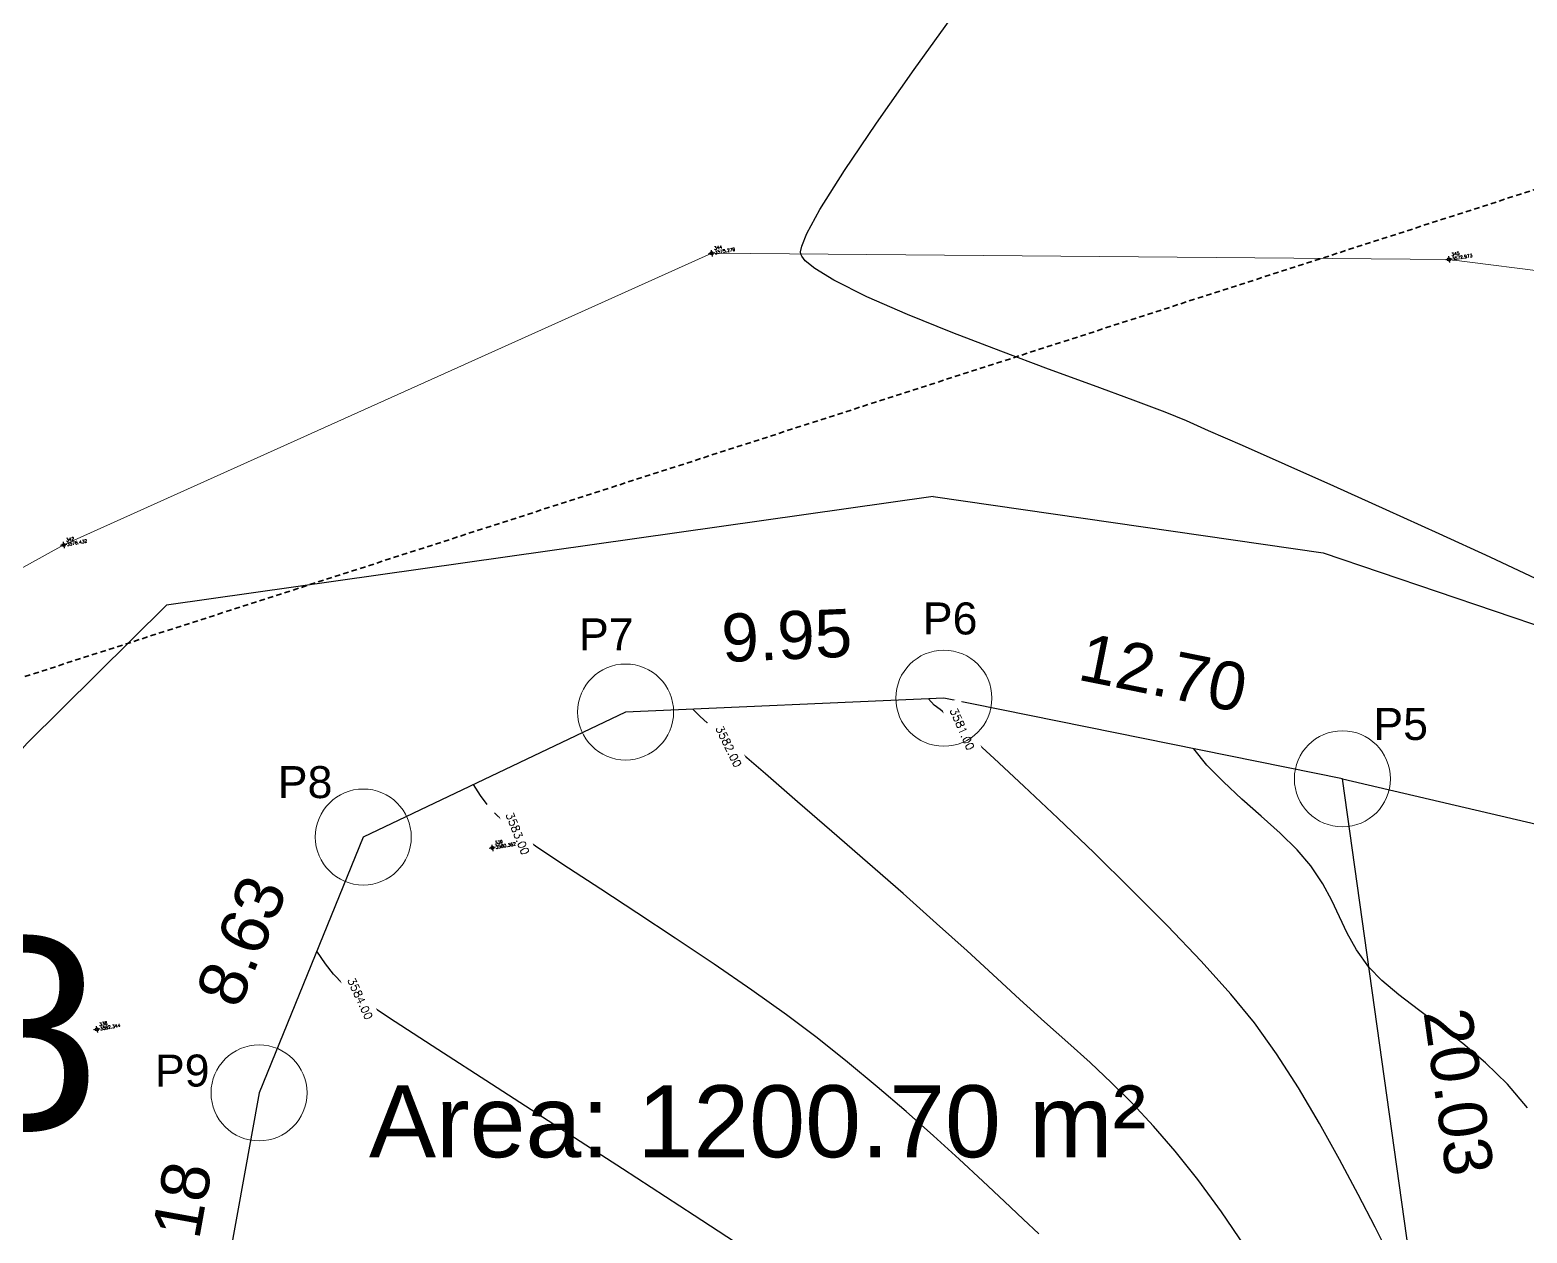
# Model space of a CAD drawing. Header units: millimetres. Extents: x 736950 to 738835, y 8500595 to 8502131.
# Drawn here: x 738002.62 to 738049.39, y 8501253.57 to 8501291.15 of the extents above; entities that cross this region are included whole.
import ezdxf
from ezdxf.enums import TextEntityAlignment as Align

# ---------------------------------------------------------------- set-up
doc = ezdxf.new("R2010")
doc.units = ezdxf.units.MM
doc.linetypes.add('DASHED', pattern=[0.75, 0.5, -0.25])
for name, color, linetype in [('C-TOPO', 7, 'Continuous'), ('C-TOPO-MINR', 8, 'Continuous'), ('C-TOPO-TEXT', 7, 'Continuous')]:
    doc.layers.add(name, color=color, linetype=linetype)
for name, color, linetype, lineweight in [('CAMINO ACTUAL', 1, 'Continuous', 13), ('CONT-MJR', 80, 'Continuous', 30), ('COTAS', 40, 'Continuous', 5), ('CUADROS', 9, 'Continuous', 20), ('PERIMETRO', 7, 'Continuous', 35), ('pista', 251, 'Continuous', 5), ('saiwite', 5, 'Continuous', 5)]:
    doc.layers.add(name, color=color, linetype=linetype, lineweight=lineweight)
doc.layers.get('C-TOPO-TEXT').off()
doc.styles.add('5mm', font='arial.ttf', dxfattribs={"height": 3})
doc.styles.add('COTAS', font='arial.ttf')
doc.styles.add('CUADROS', font='arial.ttf')
doc.styles.get("Standard").update_dxf_attribs({"font": 'simplex.shx'})
doc.dimstyles.new('Copy of GenDist', dxfattribs={"dimtxt": 0.5, "dimasz": 2, "dimexe": 0.18, "dimexo": 0.0625, "dimgap": 1, "dimtad": 2, "dimzin": 1, "dimdsep": 46, "dimtxsty": 'COTAS', "dimcen": 0.09, "dimse1": 1, "dimse2": 1, "dimsd1": 1, "dimsd2": 1, "dimadec": 0, "dimazin": 0, "dimtfac": 1, "dimtofl": 0, "dimtmove": 0, "dimatfit": 3, "dimfxl": 1, "dimtolj": 1, "dimtzin": 0, "dimarcsym": 0})
doc.dimstyles.new('GenDist', dxfattribs={"dimtxt": 1.5, "dimasz": 2, "dimexe": 0.18, "dimexo": 0.0625, "dimgap": 1, "dimtad": 2, "dimzin": 1, "dimdsep": 46, "dimtxsty": 'COTAS', "dimcen": 0.09, "dimse1": 1, "dimse2": 1, "dimsd1": 1, "dimsd2": 1, "dimadec": 0, "dimazin": 0, "dimtfac": 1, "dimtofl": 0, "dimtmove": 0, "dimatfit": 3, "dimfxl": 1, "dimtolj": 1, "dimtzin": 0, "dimarcsym": 0})

# ---------------------------------------------------------------- blocks, each defined once
blk = doc.blocks.new('*D65')
at = {"layer": 'Defpoints', "color": 0, "transparency": 16777216}
for p in [(738043.6240509739, 8501267.757492185), (738044.0875720172, 8501267.822490241), (738046.4058552769, 8501247.91959414)]:
    blk.add_point(p, dxfattribs=at)
at = {"layer": 'COTAS', "color": 0, "transparency": 16777216, "insert": (738047.2518185468, 8501257.977055835), "char_height": 1.5, "attachment_point": 5, "rotation": 277.98235301515456, "style": 'COTAS'}
blk.add_mtext('\\A1;20.03', dxfattribs=at)
blk = doc.blocks.new('*D66')
at = {"layer": 'Defpoints', "color": 0, "transparency": 16777216}
for p in [(738031.2440758293, 8501270.636001233), (738031.1711735049, 8501270.27545421), (738043.624050974, 8501267.757492187)]:
    blk.add_point(p, dxfattribs=at)
at = {"layer": 'COTAS', "color": 0, "transparency": 16777216, "insert": (738038.0269289463, 8501271.066109702), "char_height": 1.5, "attachment_point": 5, "rotation": 348.5689596740047, "style": 'COTAS'}
blk.add_mtext('\\A1;12.70', dxfattribs=at)
blk = doc.blocks.new('*D67')
at = {"layer": 'Defpoints', "color": 0, "transparency": 16777216}
for p in [(738021.2106551589, 8501270.242535276), (738031.171173505, 8501270.275454208), (738021.2279403645, 8501269.844095064)]:
    blk.add_point(p, dxfattribs=at)
at = {"layer": 'COTAS', "color": 0, "transparency": 16777216, "insert": (738026.2620973153, 8501272.229198242), "char_height": 1.5, "attachment_point": 5, "rotation": 2.484058338378412, "style": 'COTAS'}
blk.add_mtext('\\A1;9.95', dxfattribs=at)
blk = doc.blocks.new('*D68')
at = {"layer": 'Defpoints', "color": 0, "transparency": 16777216}
for p in [(738013.0310546947, 8501265.938531045), (738009.2808946786, 8501258.14562529), (738009.774275315, 8501257.944618355)]:
    blk.add_point(p, dxfattribs=at)
at = {"layer": 'COTAS', "color": 0, "transparency": 16777216, "insert": (738009.2256014193, 8501262.69155294), "char_height": 1.5, "attachment_point": 5, "rotation": 67.83365334210085, "style": 'COTAS'}
blk.add_mtext('\\A1;8.63', dxfattribs=at)
blk = doc.blocks.new('*D69')
at = {"layer": 'Defpoints', "color": 0, "transparency": 16777216}
for p in [(738009.7742753149, 8501257.944618355), (738008.1439534305, 8501248.91501169), (738008.1439534291, 8501248.91501169)]:
    blk.add_point(p, dxfattribs=at)
at = {"layer": 'COTAS', "color": 0, "transparency": 16777216, "insert": (738007.2213526922, 8501253.743572975), "char_height": 1.5, "attachment_point": 5, "rotation": 79.76534326656066, "style": 'COTAS'}
blk.add_mtext('\\A1;9.18', dxfattribs=at)
blk = doc.blocks.new('*U79')
at = {"layer": 'C-TOPO-MINR', "color": 4, "linetype": 'Continuous', "lineweight": -3, "insert": (738029.448630497, 8501273.004600246, 3581), "char_height": 0.25, "width": 1.442857142857143, "attachment_point": 5, "rotation": 293.49122398488544, "bg_fill": 3, "box_fill_scale": 1.8, "bg_fill_color": 256, "bg_fill_true_color": 13158600, "bg_fill_transparency": 0}
blk.add_mtext('3581.00', dxfattribs=at)
blk = doc.blocks.new('*U80')
at = {"layer": 'C-TOPO-MINR', "color": 4, "linetype": 'Continuous', "lineweight": -3, "insert": (738022.5749517888, 8501271.5777185, 3582), "char_height": 0.25, "width": 1.490952380952381, "attachment_point": 5, "rotation": 295.7705057565349, "bg_fill": 3, "box_fill_scale": 1.8, "bg_fill_color": 256, "bg_fill_true_color": 13158600, "bg_fill_transparency": 0}
blk.add_mtext('3582.00', dxfattribs=at)
blk = doc.blocks.new('*U81')
at = {"layer": 'C-TOPO-MINR', "color": 4, "linetype": 'Continuous', "lineweight": -3, "insert": (738015.3050122947, 8501270.648466151, 3583), "char_height": 0.25, "width": 1.490952380952381, "attachment_point": 5, "rotation": 291.80311930205943, "bg_fill": 3, "box_fill_scale": 1.8, "bg_fill_color": 256, "bg_fill_true_color": 13158600, "bg_fill_transparency": 0}
blk.add_mtext('3583.00', dxfattribs=at)
blk = doc.blocks.new('*U82')
at = {"layer": 'C-TOPO-MINR', "color": 4, "linetype": 'Continuous', "lineweight": -3, "insert": (738009.0397752124, 8501267.786172912, 3584), "char_height": 0.25, "width": 1.490952380952381, "attachment_point": 5, "rotation": 294.5534396314015, "bg_fill": 3, "box_fill_scale": 1.8, "bg_fill_color": 256, "bg_fill_true_color": 13158600, "bg_fill_transparency": 0}
blk.add_mtext('3584.00', dxfattribs=at)
blk = doc.blocks.new('*D157')
at = {"layer": 'Defpoints', "color": 0, "transparency": 16777216}
for p in [(738169.4913260904, 8501325.639625942), (738169.7309229737, 8501324.89666196), (737994.6087461784, 8501268.421881562)]:
    blk.add_point(p, dxfattribs=at)
at = {"layer": 'COTAS', "color": 0, "transparency": 16777216, "insert": (738081.5449616266, 8501298.596935092), "char_height": 0.5, "attachment_point": 5, "rotation": 17.873882615968956, "style": 'COTAS'}
blk.add_mtext('\\A1;184.00', dxfattribs=at)

msp = doc.modelspace()

# ---------------------------------------------------------------- linework, layer by layer
at = {"linetype": 'Continuous', "extrusion": (-0.172787269436437, 0.9849591664230046, 0)}
for points, elevation in [([(-2195837.201162655, 0), (-2195837.001162655, 0)], 8245896.639062786), ([(-2195859.856162655, 0), (-2195859.656162655, 0)], 8245892.469062787), ([(-2195815.685162655, 0), (-2195815.485162655, 0)], 8245891.160062788), ([(-2195814.089162655, 0), (-2195813.889162655, 0)], 8245876.076062787)]:
    msp.add_lwpolyline(points, dxfattribs=dict(at, elevation=elevation))
at = {"linetype": 'Continuous', "extrusion": (0.9849591664230046, 0.172787269436437, 0)}
for points, elevation in [([(8245896.739062785, 0), (8245896.539062788, 0)], 2195837.101162655), ([(8245892.569062786, 0), (8245892.369062787, 0)], 2195859.756162655), ([(8245891.260062788, 0), (8245891.06006279, 0)], 2195815.585162655), ([(8245876.176062788, 0), (8245875.97606279, 0)], 2195813.989162656)]:
    msp.add_lwpolyline(points, dxfattribs=dict(at, elevation=elevation))
at = {"flags": 128}
for points, elevation in [([(738030.8396443969, 8501276.577059833), (738006.8866294394, 8501273.186901364), (738002.5324350423, 8501268.866879543), (738000.2453062437, 8501266.297360843), (737999.5305788356, 8501260.587317174), (738000.9600336516, 8501250.451990865), (738001.242830539, 8501245.695179265), (737989.3094694354, 8501217.888659943)], 3580.605), ([(738030.8396443969, 8501276.577059833), (738043.0216717909, 8501274.813675357), (738053.7074211518, 8501271.197195495), (738065.0799495969, 8501267.180746907), (738074.7767550448, 8501263.597144688), (738083.0015706744, 8501258.843841098), (738093.4178910727, 8501249.028748015), (738104.3851938816, 8501231.479310073), (738108.127068948, 8501221.311740952), (738107.5255750996, 8501200.588453097)], 3580.605), ([(738000.7890900598, 8501230.208555857), (738029.588825501, 8501233.812671212), (738034.6118403093, 8501243.19169271), (738046.4058552769, 8501247.91959414), (738043.6240509739, 8501267.757492185), (738031.1711735048, 8501270.275454208), (738021.2279403642, 8501269.844095064), (738013.0310546942, 8501265.938531045), (738009.7742753145, 8501257.944618355), (738008.1439534305, 8501248.915011689), (738000.7890900598, 8501230.208555857)], 3586.392), ([(738043.6240509739, 8501267.757492185), (738057.0380331108, 8501264.622970268), (738069.6509087845, 8501259.98244263), (738081.0536803266, 8501252.232774328), (738090.0483047435, 8501244.412023157), (738098.5930688516, 8501231.962028671), (738101.8148664092, 8501224.82776335), (738102.5152578953, 8501217.83338405), (738102.3751779585, 8501209.580017146)], 3579.444)]:
    msp.add_lwpolyline(points, dxfattribs=dict(at, elevation=elevation))
at = {"linetype": 'Continuous'}
for centre in [(738023.9164431231, 8501284.176858654), (738046.9512159519, 8501283.98407452), (738003.6707631473, 8501275.062576493), (738004.70509149, 8501259.929683944)]:
    msp.add_circle(centre, 0.05, dxfattribs=at)
at = {"layer": 'C-TOPO', "color": 120, "linetype": 'Continuous', "lineweight": -3}
for p, q in [((738030.8697912048, 8501270.063071568, 3581), (738030.6924252425, 8501270.254685065, 3581)), ((738031.0566659669, 8501269.919332368, 3581), (738030.8697912048, 8501270.063071568, 3581)), ((738023.5460352204, 8501269.71615871, 3582), (738023.3270673605, 8501269.935159773, 3582)), ((738024.0276920655, 8501269.281059926, 3582), (738023.5460352204, 8501269.71615871, 3582)), ((738031.2645303168, 8501269.748684768, 3581), (738031.0566659669, 8501269.919332368, 3581)), ((738031.4864887074, 8501269.545624785, 3581), (738031.2645303168, 8501269.748684768, 3581)), ((738024.7266874771, 8501268.666249884, 3582), (738024.0276920655, 8501269.281059926, 3582)), ((738031.9961915932, 8501269.079171143, 3581), (738031.4864887074, 8501269.545624785, 3581)), ((738025.5976710371, 8501267.908115039, 3582), (738024.7266874771, 8501268.666249884, 3582)), ((738032.7411691515, 8501268.392389283, 3581), (738031.9961915932, 8501269.079171143, 3581)), ((738033.6689515581, 8501267.528344631, 3581), (738032.7411691515, 8501268.392389283, 3581)), ((738026.5952923271, 8501267.04304186, 3582), (738025.5976710371, 8501267.908115039, 3582)), ((738016.6892179997, 8501267.236316659, 3583), (738016.4708192165, 8501267.57747309, 3583)), ((738034.72706899, 8501266.530102622, 3581), (738033.6689515581, 8501267.528344631, 3581)), ((738016.9036093495, 8501266.950780388, 3583), (738016.6892179997, 8501267.236316659, 3583)), ((738027.6742009285, 8501266.107416801, 3582), (738026.5952923271, 8501267.04304186, 3582)), ((738017.3868288521, 8501266.442327494, 3583), (738017.1306080417, 8501266.694804067, 3583)), ((738017.6888865567, 8501266.167290464, 3583), (738017.3868288521, 8501266.442327494, 3583)), ((738035.8630516238, 8501265.440728689, 3581), (738034.72706899, 8501266.530102622, 3581)), ((738018.011702457, 8501265.926260395, 3583), (738017.6888865567, 8501266.167290464, 3583)), ((738018.6145750075, 8501265.517413145, 3583), (738018.011702457, 8501265.926260395, 3583)), ((738028.789046423, 8501265.137626331, 3582), (738027.6742009285, 8501266.107416801, 3582)), ((738019.444913096, 8501264.969607152, 3583), (738018.6145750075, 8501265.517413145, 3583)), ((738037.0244296364, 8501264.303288266, 3581), (738035.8630516238, 8501265.440728689, 3581)), ((738020.4501256113, 8501264.311700853, 3583), (738019.444913096, 8501264.969607152, 3583)), ((738029.8944783923, 8501264.17005691, 3582), (738028.789046423, 8501265.137626331, 3582)), ((738021.5776214419, 8501263.572552687, 3583), (738020.4501256113, 8501264.311700853, 3583)), ((738030.9451464177, 8501263.241094992, 3582), (738029.8944783923, 8501264.17005691, 3582)), ((738038.1587332039, 8501263.160846788, 3581), (738037.0244296364, 8501264.303288266, 3581)), ((738022.7748094762, 8501262.781021098, 3583), (738021.5776214419, 8501263.572552687, 3583)), ((738031.8957000811, 8501262.387127047, 3582), (738030.9451464177, 8501263.241094992, 3582)), ((738039.2134925032, 8501262.056469684, 3581), (738038.1587332039, 8501263.160846788, 3581)), ((738023.9890986029, 8501261.965964517, 3583), (738022.7748094762, 8501262.781021098, 3583)), ((738011.8461758248, 8501261.976686709, 3584), (738011.5772428269, 8501262.370083883, 3584)), ((738032.7007889642, 8501261.644539533, 3582), (738031.8957000811, 8501262.387127047, 3582)), ((738012.1045098018, 8501261.65189114, 3584), (738011.8461758248, 8501261.976686709, 3584)), ((738012.3896898227, 8501261.349897575, 3584), (738012.1045098018, 8501261.65189114, 3584)), ((738025.1678977106, 8501261.156241389, 3583), (738023.9890986029, 8501261.965964517, 3583)), ((738033.5415673541, 8501260.866770862, 3582), (738032.7007889642, 8501261.644539533, 3582)), ((738040.136237711, 8501261.033222392, 3581), (738039.2134925032, 8501262.056469684, 3581)), ((738012.7391609518, 8501261.024906406, 3584), (738012.3896898227, 8501261.349897575, 3584)), ((738013.1269258814, 8501260.755013805, 3584), (738012.7391609518, 8501261.024906406, 3584)), ((738014.0262654051, 8501260.165242728, 3584), (738013.1269258814, 8501260.755013805, 3584)), ((738026.2586156875, 8501260.38071015, 3583), (738025.1678977106, 8501261.156241389, 3583)), ((738034.3194196398, 8501260.165676434, 3582), (738033.5415673541, 8501260.866770862, 3582)), ((738040.8744990036, 8501260.134170346, 3581), (738040.136237711, 8501261.033222392, 3581)), ((738027.2086614224, 8501259.668229239, 3583), (738026.2586156875, 8501260.38071015, 3583)), ((738015.3565253231, 8501259.304048054, 3584), (738014.0262654051, 8501260.165242728, 3584)), ((738035.0475003454, 8501259.51542255, 3582), (738034.3194196398, 8501260.165676434, 3582)), ((738041.5653877504, 8501259.166971467, 3581), (738040.8744990036, 8501260.134170346, 3581)), ((738017.0370514353, 8501258.21988467, 3584), (738015.3565253231, 8501259.304048054, 3584)), ((738028.159783629, 8501258.909534948, 3583), (738027.2086614224, 8501259.668229239, 3583)), ((738035.7389639952, 8501258.890175503, 3582), (738035.0475003454, 8501259.51542255, 3582)), ((738029.090170615, 8501258.135307364, 3583), (738028.159783629, 8501258.909534948, 3583)), ((738036.4069651136, 8501258.264101591, 3582), (738035.7389639952, 8501258.890175503, 3582)), ((738042.2472609415, 8501258.10372912, 3581), (738041.5653877504, 8501259.166971467, 3581)), ((738018.9871895415, 8501256.961207457, 3584), (738017.0370514353, 8501258.21988467, 3584)), ((738029.989283741, 8501257.360541875, 3583), (738029.090170615, 8501258.135307364, 3583)), ((738037.0646582243, 8501257.611367114, 3582), (738036.4069651136, 8501258.264101591, 3582)), ((738042.9080760032, 8501256.987397103, 3581), (738042.2472609415, 8501258.10372912, 3581)), ((738037.7251978521, 8501256.906138366, 3582), (738037.0646582243, 8501257.611367114, 3582)), ((738021.1262854416, 8501255.5764713, 3584), (738018.9871895415, 8501256.961207457, 3584)), ((738030.8465843669, 8501256.600233858, 3583), (738029.989283741, 8501257.360541875, 3583)), ((738043.535790362, 8501255.860929227, 3581), (738042.9080760032, 8501256.987397103, 3581)), ((738031.6515338536, 8501255.869378699, 3583), (738030.8465843669, 8501256.600233858, 3583)), ((738038.4017385212, 8501256.122581646, 3582), (738037.7251978521, 8501256.906138366, 3582)), ((738039.1074347554, 8501255.234863251, 3582), (738038.4017385212, 8501256.122581646, 3582)), ((738023.3736849357, 8501254.114131082, 3584), (738021.1262854416, 8501255.5764713, 3584)), ((738032.393593561, 8501255.18297178, 3583), (738031.6515338536, 8501255.869378699, 3583)), ((738044.1183614447, 8501254.767279292, 3581), (738043.535790362, 8501255.860929227, 3581)), ((738033.0622248496, 8501254.556008486, 3583), (738032.393593561, 8501255.18297178, 3583)), ((738039.840721049, 8501254.233200546, 3582), (738039.1074347554, 8501255.234863251, 3582)), ((738044.6437466772, 8501253.7494011, 3581), (738044.1183614447, 8501254.767279292, 3581)), ((738033.6468890796, 8501254.003484197, 3583), (738033.0622248496, 8501254.556008486, 3583)), ((738040.5747566334, 8501253.155299181, 3582), (738039.840721049, 8501254.233200546, 3582)), ((738025.6487338237, 8501252.622641684, 3584), (738023.3736849357, 8501254.114131082, 3584)), ((738034.1370476115, 8501253.540394299, 3583), (738033.6468890796, 8501254.003484197, 3583)), ((738045.0999034864, 8501252.850248458, 3581), (738044.6437466772, 8501253.7494011, 3581))]:
    msp.add_line(p, q, dxfattribs=at)
at = {"layer": 'C-TOPO', "color": 3, "linetype": 'Continuous', "lineweight": -3}
for p, q in [((738039.3904364577, 8501268.18672653, 3580), (738038.9803220183, 8501268.696450524, 3580)), ((738039.9047905593, 8501267.660997981, 3580), (738039.3904364577, 8501268.18672653, 3580)), ((738040.4834245301, 8501267.126156036, 3580), (738039.9047905593, 8501267.660997981, 3580)), ((738041.0863785773, 8501266.58909185, 3580), (738040.4834245301, 8501267.126156036, 3580)), ((738041.6736929085, 8501266.056696586, 3580), (738041.0863785773, 8501266.58909185, 3580)), ((738042.205407731, 8501265.535861395, 3580), (738041.6736929085, 8501266.056696586, 3580)), ((738042.6415632518, 8501265.03347744, 3580), (738042.205407731, 8501265.535861395, 3580)), ((738043.0164750933, 8501264.479171755, 3580), (738042.6415632518, 8501265.03347744, 3580)), ((738043.298024915, 8501263.953070503, 3580), (738043.0164750933, 8501264.479171755, 3580)), ((738043.5341299507, 8501263.442382902, 3580), (738043.298024915, 8501263.953070503, 3580)), ((738043.7727074338, 8501262.93431817, 3580), (738043.5341299507, 8501263.442382902, 3580)), ((738044.0616745978, 8501262.416085515, 3580), (738043.7727074338, 8501262.93431817, 3580)), ((738044.4489486766, 8501261.874894151, 3580), (738044.0616745978, 8501262.416085515, 3580)), ((738044.8573863291, 8501261.450998932, 3580), (738044.4489486766, 8501261.874894151, 3580)), ((738045.3845916133, 8501261.008809991, 3580), (738044.8573863291, 8501261.450998932, 3580)), ((738046.0013029005, 8501260.539470209, 3580), (738045.3845916133, 8501261.008809991, 3580)), ((738046.6782585618, 8501260.03412247, 3580), (738046.0013029005, 8501260.539470209, 3580)), ((738047.3861969685, 8501259.48390965, 3580), (738046.6782585618, 8501260.03412247, 3580)), ((738048.0958564917, 8501258.879974637, 3580), (738047.3861969685, 8501259.48390965, 3580)), ((738048.7779755028, 8501258.213460308, 3580), (738048.0958564917, 8501258.879974637, 3580)), ((738049.4032923727, 8501257.475509543, 3580), (738048.7779755028, 8501258.213460308, 3580))]:
    msp.add_line(p, q, dxfattribs=at)
at = {"layer": 'CONT-MJR', "elevation": 3575}
for points in [[(738030.2441508777, 8501289.914929748), (738031.536906522, 8501291.708295068)], [(738026.8898572281, 8501284.79721), (738027.2949407228, 8501285.54087293)], [(738026.7033908202, 8501284.153533947), (738026.695769728, 8501284.217353098)], [(738027.1353649955, 8501283.698981108), (738026.8423517757, 8501283.94241856)], [(738028.7655967454, 8501282.818588072), (738027.7357639098, 8501283.33169838)], [(738034.4390971145, 8501280.55857011), (738032.9478943464, 8501281.114107674)], [(738044.9939422236, 8501276.164576503), (738043.3602301171, 8501276.896385983)], [(738046.6487637488, 8501275.415742991), (738044.9939422236, 8501276.164576503)]]:
    msp.add_lwpolyline(points, dxfattribs=at)
at = {"layer": 'CONT-MJR', "extrusion": (0.8174503839448506, -0.5759990189127203, 0), "elevation": -4293431.544048092}
msp.add_lwpolyline([(7374485.356510019, 3575), (7374487.401544629, 3575)], dxfattribs=at)
at = {"layer": 'CONT-MJR', "extrusion": (0.8279695194929282, -0.5607731045535704, 0), "elevation": -4156228.229528531}
msp.add_lwpolyline([(7452672.603767492, 3575), (7452674.392516958, 3575)], dxfattribs=at)
at = {"layer": 'CONT-MJR', "extrusion": (0.8464780257496497, -0.5324236583050903, 0), "elevation": -3901561.660396962}
msp.add_lwpolyline([(7589094.593273513, 3575.00000000001), (7589096.036090005, 3575.00000000001)], dxfattribs=at)
at = {"layer": 'CONT-MJR', "extrusion": (0.9267936914538653, -0.3755708368354998, 0), "elevation": -2508835.979822078}
msp.add_lwpolyline([(8156118.066058196, 3575), (8156118.49593766, 3575)], dxfattribs=at)
at = {"layer": 'CONT-MJR', "extrusion": (0.9842052650706054, -0.1770310600072748, 0), "elevation": -778621.5966819072}
msp.add_lwpolyline([(8497662.334846342, 3575.000000000009), (8497662.519205576, 3575.000000000009)], dxfattribs=at)
at = {"layer": 'CONT-MJR', "extrusion": (0.9209871156930616, 0.3895930347521314, 0), "elevation": 3991754.177525869}
msp.add_lwpolyline([(7542043.036932485, 3575.000000000013), (7542043.109148224, 3575.000000000013)], dxfattribs=at)
at = {"layer": 'CONT-MJR', "extrusion": (0.7937073331726171, 0.6082998185664797, 0), "elevation": 5757106.796608171}
msp.add_lwpolyline([(6298589.812180452, 3575), (6298589.994370556, 3575)], dxfattribs=at)
at = {"layer": 'CONT-MJR', "extrusion": (-0.5218350697295063, -0.8530463996761263, 0), "elevation": -7637117.893686641}
msp.add_lwpolyline([(-3806695.877332588, 3575.000000000003), (-3806696.581161729, 3575.000000000003)], dxfattribs=at)
at = {"layer": 'CONT-MJR', "extrusion": (-0.4011577352955533, -0.9160089909015865, 0), "elevation": -8083317.444213619}
msp.add_lwpolyline([(-2734312.996355236, 3575), (-2734314.377781169, 3575)], dxfattribs=at)
at = {"layer": 'CONT-MJR', "extrusion": (-0.3751004782656583, -0.9269841590905825, 0), "elevation": -8157389.408674316}
msp.add_lwpolyline([(-2504691.362859919, 3575.000000000003), (-2504692.895588893, 3575.000000000003)], dxfattribs=at)
at = {"layer": 'CONT-MJR', "extrusion": (-0.3589609166066221, -0.9333525916549082, 0), "elevation": -8199617.74370137}
msp.add_lwpolyline([(-2362782.696406758, 3575.000000000013), (-2362784.299320337, 3575.000000000013)], dxfattribs=at)
at = {"layer": 'CONT-MJR', "extrusion": (-0.3441329619075967, -0.9389209255995441, 0), "elevation": -8236012.18835036}
msp.add_lwpolyline([(-2232613.382298683, 3575), (-2232614.879946797, 3575)], dxfattribs=at)
at = {"layer": 'CONT-MJR', "extrusion": (0.3441942881910067, 0.9388984460401916, 0), "elevation": 8235866.344316481}
msp.add_lwpolyline([(2233150.003172503, 3575.000000000013), (2233151.324928551, 3575.000000000013)], dxfattribs=at)
at = {"layer": 'CONT-MJR', "extrusion": (-0.3517948470292045, -0.9360771258842396, 0), "elevation": -8217491.007161719}
msp.add_lwpolyline([(-2299845.654130614, 3575.000000000002), (-2299846.717790198, 3575.000000000002)], dxfattribs=at)
at = {"layer": 'CONT-MJR', "extrusion": (-0.3774111692170736, -0.9260457922533862, 0), "elevation": -8151117.660370249}
msp.add_lwpolyline([(-2525019.944005984, 3575.000000000004), (-2525020.667718872, 3575.000000000004)], dxfattribs=at)
at = {"layer": 'CONT-MJR', "extrusion": (-0.4063217847719767, -0.9137300516124637, 0), "elevation": -8067755.268445107}
msp.add_lwpolyline([(-2779885.88831184, 3575), (-2779886.645045786, 3575)], dxfattribs=at)
at = {"layer": 'CONT-MJR', "extrusion": (-0.4045467865541826, -0.9145173030012527, 0), "elevation": -8073137.893158758}
msp.add_lwpolyline([(-2764213.95694358, 3575.000000000006), (-2764215.111311589, 3575.000000000006)], dxfattribs=at)
at = {"layer": 'CONT-MJR', "extrusion": (-0.4049573996564871, -0.914335553537899, 0), "elevation": -8071895.839513213}
msp.add_lwpolyline([(-2767837.372466966, 3575), (-2767838.831609729, 3575)], dxfattribs=at)
at = {"layer": 'CONT-MJR', "extrusion": (-0.4064258128355401, -0.913683784829834, 0), "elevation": -8067438.723165767}
msp.add_lwpolyline([(-2780800.122010087, 3575), (-2780801.79306995, 3575)], dxfattribs=at)
at = {"layer": 'CONT-MJR', "extrusion": (-0.4173232823662407, -0.9087580965224282, 0), "elevation": -8033606.914825007}
msp.add_lwpolyline([(-2877072.543317988, 3575.000000000002), (-2877074.29312199, 3575.000000000002)], dxfattribs=at)
at = {"layer": 'CONT-MJR', "extrusion": (-0.4250289540518035, -0.9051797546441425, 0), "elevation": -8008873.605016205}
msp.add_lwpolyline([(-2945219.973369506, 3575), (-2945221.563874803, 3575)], dxfattribs=at)
at = {"layer": 'COTAS'}
for centre in [(738021.2279403642, 8501269.844095064), (738043.6240509739, 8501267.757492185), (738013.0310546943, 8501265.938531045), (738009.7742753145, 8501257.944618355)]:
    msp.add_circle(centre, 1.5, dxfattribs=at)
at = {"layer": 'saiwite'}
for p, q in [((738003.6707631473, 8501275.062576493), (738023.9164431231, 8501284.176858654)), ((738023.9164431231, 8501284.176858654), (738046.9512159519, 8501283.98407452)), ((738046.9512159519, 8501283.98407452), (738084.5772402195, 8501279.156765765)), ((737964.6468625638, 8501253.590789696), (738003.6707631473, 8501275.062576493))]:
    msp.add_line(p, q, dxfattribs=at)

# ---------------------------------------------------------------- texts
at = {"color": 2, "char_height": 0.1, "width": 0.4, "attachment_point": 1, "rotation": 9.94991650582834, "style": '5mm'}
for s, insert in [('\\Ftxt.shx;\\W1.0000000000;\\T1.0000000000;\\o\\l344', (738023.9821094587, 8501284.381279621)), ('\\Ftxt.shx;\\W1.0000000000;\\T1.0000000000;\\o\\l345', (738047.0168822875, 8501284.188495487)), ('\\Ftxt.shx;\\W1.0000000000;\\T1.0000000000;\\o\\l342', (738003.7364294828, 8501275.266997462)), ('\\Ftxt.shx;\\W1.0000000000;\\T1.0000000000;\\o\\l338', (738004.7707578255, 8501260.134104913))]:
    msp.add_mtext(s, dxfattribs=dict(at, insert=insert))
at = {"color": 1, "char_height": 0.1, "width": 0.8333333333333334, "attachment_point": 1, "rotation": 9.94991650582834, "style": '5mm'}
for s, insert in [('\\Ftxt.shx;\\W1.0000000000;\\T1.0000000000;\\o\\l3575.279', (738024.0062996765, 8501284.24338534)), ('\\Ftxt.shx;\\W1.0000000000;\\T1.0000000000;\\o\\l3572.973', (738047.0410725053, 8501284.050601203)), ('\\Ftxt.shx;\\W1.0000000000;\\T1.0000000000;\\o\\l3576.432', (738003.7606197007, 8501275.129103178)), ('\\Ftxt.shx;\\W1.0000000000;\\T1.0000000000;\\o\\l3582.344', (738004.7949480433, 8501259.99621063))]:
    msp.add_mtext(s, dxfattribs=dict(at, insert=insert))
at = {"layer": 'CAMINO ACTUAL', "style": 'CUADROS'}
msp.add_text('Area: 1200.70 m²', height=2.25, dxfattribs=at).set_placement((738013.2083855763, 8501255.933175512))
at = {"layer": 'CUADROS', "style": 'CUADROS'}
for s, height, p in [('P6', 1, (738031.3661681276, 8501272.767838027)), ('P7', 1, (738020.6239734851, 8501272.27004313)), ('P5', 1, (738045.4442105064, 8501269.471265588)), ('P8', 1, (738011.2129700175, 8501267.654505435)), ('P8', 6, (737999.6847033704, 8501259.805927837)), ('P9', 1, (738007.3735472327, 8501258.642117228))]:
    msp.add_text(s, height=height, dxfattribs=at).set_placement(p, align=Align.MIDDLE_CENTER)

# ---------------------------------------------------------------- dimensions: what is measured, and where the dimension line sits
at = {"layer": 'COTAS'}
for base, p1, p2, angle, picture, middle in [((738044.0875720172, 8501267.822490241), (738046.4058552769, 8501247.91959414), (738043.6240509739, 8501267.757492185), 97.98235301515449, '*D65', (738045.5025620384, 8501257.73176325)), ((738008.1439534291, 8501248.91501169), (738009.7742753145, 8501257.944618355), (738008.1439534305, 8501248.915011689), 259.76534326656065, '*D69', (738008.9591143721, 8501253.429815022))]:
    dim = msp.add_linear_dim(base=base, p1=p1, p2=p2, angle=angle, dimstyle='GenDist', dxfattribs=at)
    dim.commit()
    dim.dimension.update_dxf_attribs({"geometry": picture, "text_midpoint": middle, "dimtype": 161})

# ---------------------------------------------------------------- next in the draw order: block references
at = {"layer": 'C-TOPO-TEXT', "color": 7, "linetype": 'Continuous', "lineweight": -3}
for name, p in [('*U79', (2.29270965338219, -3.692202281206846)), ('*U80', (1.871017237659544, -2.810154341161251)), ('*U81', (2.545282212202437, -4.601690720766783)), ('*U82', (3.89326820417773, -6.896212805062532))]:
    msp.add_blockref(name, p, dxfattribs=at)

# ---------------------------------------------------------------- next in the draw order: hatches: boundary and pattern name
at = {"layer": 'pista'}
h = msp.add_hatch(dxfattribs=at)
h.set_pattern_fill('HONEY', color=256, scale=3, angle=9.94991650582834, style=0)
h.set_pattern_definition([(9.94991650582834, (1479841.21072825, -18.49207214638591), (0.4979252195647159, 0.4170677100899267), [0.375, -0.75]), (129.9499165058283, (1479841.21072825, -18.49207214638591), (-0.6101538418184378, 0.222682034283025), [0.3749999999999999, -0.7499999999999998]), (69.94991650582834, (1479841.21072825, -18.49207214638591), (-0.112228622253722, 0.6397497443729518), [-0.75, 0.375])])
h.paths.add_polyline_path([(737744.7999806425, 8501250.923935566), (737743.4751223363, 8501250.754223157), (737756.465848178, 8501242.026572531), (737763.5739612179, 8501242.006896213), (737770.002546867, 8501243.455222024), (737769.8468594846, 8501244.342704736), (737763.4750639071, 8501242.907173423), (737756.7405500773, 8501242.925815564)])
h.paths.add_polyline_path([(737794.2809870465, 8501256.017245878), (737809.7820272583, 8501263.709828075), (737823.391616501, 8501273.483615467), (737837.0791595323, 8501280.557800073), (737851.5530432165, 8501285.77819753), (737870.8510758049, 8501293.050216693, -0.9976846880626209), (737871.0089264096, 8501292.63424804), (737865.2748787645, 8501289.581801567, 0.7845063948290762), (737866.1540430214, 8501286.121818589), (737883.2588851704, 8501291.348365877), (737897.4188924351, 8501296.516943583), (737903.2981396064, 8501301.44146652, -0.5512150924587264), (737904.1219025984, 8501301.177325813), (737906.855912117, 8501297.98174819, 0.5618964424650519), (737910.2738656431, 8501298.536066804), (737914.22079628, 8501308.558674501), (737925.6412323939, 8501300.72656757, 0.340189525830376), (737928.7023693406, 8501300.894137181), (737936.9171069289, 8501306.117412793, -0.358727273887905), (737938.1716059428, 8501305.962964654), (737943.1732157968, 8501301.051021611, 0.3417074120720416), (737946.0555081918, 8501300.709858142), (737955.8779356404, 8501307.072689936), (737971.8320576148, 8501314.464803053), (737988.5677626224, 8501323.411181662), (738023.1375471824, 8501336.282937778), (738044.4246208373, 8501357.728329657), (738061.4456776979, 8501362.208386911), (738078.9085143938, 8501363.070318012), (738112.0997810266, 8501372.051506756), (738118.6561313582, 8501373.365123207), (738128.3493353954, 8501376.976906104), (738155.2251721952, 8501366.826195797), (738176.6167526407, 8501363.543890122), (738193.8053773039, 8501353.328603027), (738204.7313956148, 8501340.877429372), (738207.705198212, 8501335.751671141), (738214.35685511, 8501331.742925933), (738229.9282901662, 8501313.374534177), (738233.5603594936, 8501308.186787868), (738234.53883727, 8501308.358438132), (738230.6417003467, 8501313.924784988), (738214.9478837823, 8501332.43754055), (738208.3676942562, 8501336.403214611), (738205.4657963786, 8501341.405035153), (738194.387784551, 8501354.029418997), (738176.9261677533, 8501364.406946706), (738155.4549153853, 8501367.70147717), (738128.3514754312, 8501377.93815071), (738118.4090486554, 8501374.233504975), (738111.8936108743, 8501372.928085677), (738078.7671659255, 8501363.964436961), (738061.3074614278, 8501363.102660457), (738043.958527311, 8501358.536303693), (738022.6381405202, 8501337.057350922), (737988.196920163, 8501324.233464561), (737971.4304040315, 8501315.270615296), (737955.4419368334, 8501307.862588815), (737945.5806043665, 8501301.47455489, -0.3391433520832071), (737943.8038299843, 8501301.693147572), (737938.8116631231, 8501306.59581691, 0.3560082385246841), (737936.4342009705, 8501306.876887502), (737928.158540546, 8501301.61487459, -0.3502196171718997), (737926.1502499409, 8501301.468794718), (737914.5128481541, 8501309.44969617, 0.4302069892023044), (737913.4330382891, 8501309.014522241), (737909.4507249827, 8501298.90206584, -0.5704007069138802), (737907.5397775185, 8501298.566836312), (737904.9064502402, 8501301.644734057, 0.4931454261128044), (737902.7202336333, 8501302.131411942), (737896.9620044216, 8501297.308254998), (737882.9728831241, 8501292.20205278), (737866.0373022418, 8501287.027224885, -0.7384715771871906), (737865.6977918843, 8501288.787355538), (737871.5108758068, 8501291.881875956, 0.9119586051647783), (737870.5337161538, 8501293.892406015), (737851.2416702455, 8501286.62264278), (737836.7183275839, 8501281.384406622), (737822.9200107896, 8501274.252970394), (737809.3164408724, 8501264.483505804), (737793.8201376351, 8501256.79327439), (737778.9884914039, 8501246.402265295), (737769.846859484, 8501244.34270474), (737770.0025468671, 8501243.455222024), (737779.3594973255, 8501245.563292695)])
h.paths.add_polyline_path([(738260.5182952256, 8501271.251537092), (738234.538837269, 8501308.358438132), (738233.56035949, 8501308.186787868), (738259.6897886079, 8501270.86568047), (738269.3749442189, 8501234.589470252), (738274.5057655985, 8501215.583008338), (738279.7983711922, 8501189.602392923), (738280.7089290785, 8501189.641305126), (738275.382018582, 8501215.790318219), (738270.2441657205, 8501234.822827347)])

# ---------------------------------------------------------------- next in the draw order: linework, layer by layer
at = {"linetype": 'Continuous', "extrusion": (-0.172787269436437, 0.9849591664230046, 0), "elevation": 8245879.526062786}
msp.add_lwpolyline([(-2195827.241162655, 0), (-2195827.041162655, 0)], dxfattribs=at)
at = {"linetype": 'Continuous', "extrusion": (0.9849591664230046, 0.172787269436437, 0), "elevation": 2195827.141162654}
msp.add_lwpolyline([(8245879.626062787, 0), (8245879.426062788, 0)], dxfattribs=at)
at = {"linetype": 'Continuous'}
msp.add_circle((738017.0631583674, 8501265.600291235), 0.05, dxfattribs=at)
at = {"layer": 'COTAS'}
msp.add_circle((738031.1711735048, 8501270.275454208), 1.5, dxfattribs=at)
at = {"layer": 'PERIMETRO', "linetype": 'DASHED', "ltscale": 0.35}
msp.add_lwpolyline([(737683.200969866, 8501281.329551859), (737744.6024409891, 8501182.423775388), (737752.754863814, 8501178.840202238), (737760.1534312089, 8501181.935448542), (737818.0712830903, 8501217.512164854), (737892.6513328891, 8501224.540148428), (737966.6724460352, 8501242.248666123), (737994.6087461784, 8501268.421881564), (738169.7309229737, 8501324.89666196), (738221.1104446506, 8501260.626977284), (738220.501630505, 8501242.23256058), (738236.8284346196, 8501144.032219619), (738320.8206677334, 8501132.278902221)], dxfattribs=at)

# ---------------------------------------------------------------- next in the draw order: texts
at = {"color": 2, "insert": (738017.1288247029, 8501265.804712204), "char_height": 0.1, "width": 0.4, "attachment_point": 1, "rotation": 9.94991650582834, "style": '5mm'}
msp.add_mtext('\\Ftxt.shx;\\W1.0000000000;\\T1.0000000000;\\o\\l339', dxfattribs=at)
at = {"color": 1, "insert": (738017.1530149207, 8501265.66681792), "char_height": 0.1, "width": 0.8166666666666667, "attachment_point": 1, "rotation": 9.94991650582834, "style": '5mm'}
msp.add_mtext('\\Ftxt.shx;\\W1.0000000000;\\T1.0000000000;\\o\\l3580.362', dxfattribs=at)

# ---------------------------------------------------------------- next in the draw order: dimensions: what is measured, and where the dimension line sits
at = {"layer": 'COTAS'}
dim = msp.add_aligned_dim(p1=(737994.6087461784, 8501268.421881562), p2=(738169.7309229737, 8501324.89666196), distance=0.7806421370546339, dimstyle='Copy of GenDist', dxfattribs=at)
dim.commit()
dim.dimension.update_dxf_attribs({"geometry": '*D157', "text_midpoint": (738081.5449616266, 8501298.596935092)})
for base, p1, p2, angle, picture, middle in [((738021.2106551589, 8501270.242535276), (738031.1711735048, 8501270.275454208), (738021.2279403642, 8501269.844095064), 182.48405833837845, '*D67', (738026.3386321657, 8501270.464998106)), ((738031.2440758293, 8501270.636001233), (738043.6240509739, 8501267.757492185), (738031.1711735048, 8501270.275454208), 168.5689596740047, '*D66', (738037.6769561182, 8501269.335277902)), ((738009.2808946786, 8501258.14562529), (738013.0310546943, 8501265.938531045), (738009.7742753145, 8501257.944618355), 247.83365334210083, '*D68', (738010.8614241695, 8501262.025106607))]:
    dim = msp.add_linear_dim(base=base, p1=p1, p2=p2, angle=angle, dimstyle='GenDist', dxfattribs=at)
    dim.commit()
    dim.dimension.update_dxf_attribs({"geometry": picture, "text_midpoint": middle, "dimtype": 161})

doc.saveas('drawing.dxf')
